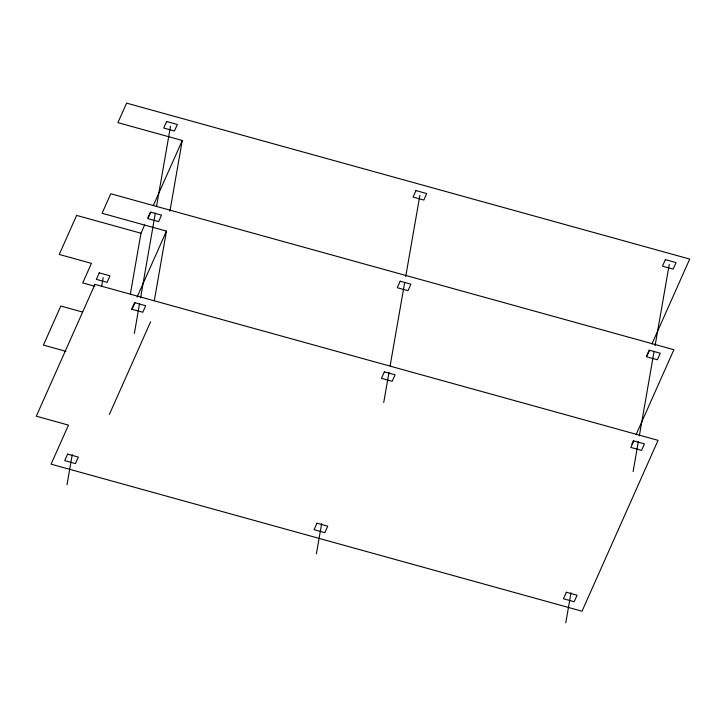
<?xml version="1.0" encoding="UTF-8"?>
<svg xmlns="http://www.w3.org/2000/svg" width="726" height="726" viewBox="0 0 726 726"><rect width="100%" height="100%" fill="white"/><g stroke="black" fill="none" stroke-linecap="round" stroke-linejoin="round"><path stroke-width="1.09" d="M67.01 484.759L72.255 454.685M101.613 286.507L103.165 277.595M130.371 294.021L140.98 233.227L144.646 224.987M134.364 333.406L139.61 303.341M140.581 297.769L155.355 213.126M156.526 206.438L170.519 126.251M154.293 300.736L166.445 231.104L102.085 213.281L110.779 193.751L673.882 349.705L636.094 434.62M169.92 211.212L182.262 140.472L117.911 122.649L126.596 103.119L689.7 259.064L651.912 343.988M316.382 553.82L321.636 523.745M383.736 402.476L388.982 372.402M390.152 365.722L404.727 282.187M405.698 276.615L419.891 195.312M565.763 622.881L571.008 592.806M633.108 471.537L638.363 441.462M639.334 435.899L654.108 351.248M655.079 345.685L669.263 264.373M147.859 217.773L150.155 212.618M153.368 205.404L182.262 140.472M131.588 309.43L134.337 303.25M137.087 297.061L166.445 231.104M109.345 414.492L150.627 321.736M646.376 356.412L649.144 350.195M631.947 443.94L633.326 440.836M140.98 233.227L76.629 215.404L59.242 254.463L91.422 263.375L82.728 282.904L94.752 286.235M82.628 312.08L60.812 306.036L43.424 345.095L65.948 351.33M99.253 272.858L96.358 279.365L107.085 282.332L109.98 275.826L99.253 272.858M166.608 121.505L163.704 128.021L174.431 130.989L177.326 124.482L166.608 121.505M94.961 284.383L36.3 416.198L68.48 425.109L51.092 464.168L582.025 611.21L658.065 440.337L94.961 284.383M150.79 212.146L147.886 218.653L158.613 221.621L161.508 215.114L150.79 212.146M67.618 454.122L64.723 460.629L75.44 463.596L78.344 457.09L67.618 454.122M134.963 302.778L132.068 309.285L142.795 312.253L145.69 305.746L134.963 302.778M415.98 190.575L413.085 197.082L423.803 200.049L426.707 193.543L415.98 190.575M400.162 281.207L397.267 287.714L407.985 290.681L410.889 284.175L400.162 281.207M316.99 523.183L314.095 529.69L324.821 532.666L327.716 526.15L316.99 523.183M384.344 371.839L381.44 378.346L392.167 381.322L395.071 374.807L384.344 371.839M665.352 259.636L662.457 266.143L673.183 269.119L676.078 262.603L665.352 259.636M649.534 350.268L646.639 356.775L657.366 359.751L660.261 353.235L649.534 350.268M566.362 592.244L563.467 598.759L574.193 601.727L577.088 595.22L566.362 592.244M633.716 440.9L630.821 447.416L641.548 450.383L644.443 443.876L633.716 440.9"/></g></svg>
